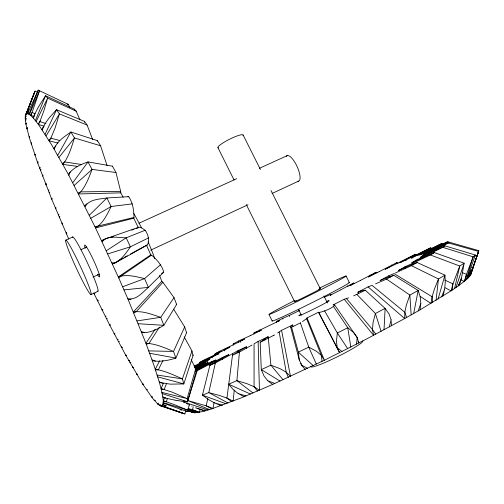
<?xml version="1.0" encoding="UTF-8"?>
<svg xmlns="http://www.w3.org/2000/svg" width="504" height="504" viewBox="0 0 504 504"><rect width="100%" height="100%" fill="white"/><g stroke="black" fill="none" stroke-linecap="round" stroke-linejoin="round"><path stroke-width="0.76" d="M254.022 334.032L254.022 332.879L279.827 320.55L277.899 321.25M358.88 293.221L357.871 292.213L368.065 286.889L372.028 285.327L404.838 312.291L404.693 318.547L366.276 339.161L324.381 360.253L272.651 384.445L241.233 397.889L211.901 408.801L206.186 405.846L207.768 398.651M246.387 348.321L246.456 346.815L238.115 350.582L232.691 353.619L226.945 398.116L231.657 401.682M384.023 329.774L385.119 308.385L365.274 290.209L353.638 295.848M404.844 312.14L406.4 304.914L409.846 295.079L418.188 290.474L420.273 297.064L420.821 303.169M251.294 345.454L239.438 352.05L236.893 380.633L252.97 392.975M240.389 342.235L240.509 340.893L244.528 339.104L233.321 344.799M162.956 404.504L163.258 401.134M234.24 390.083L233.157 401.115L226.945 398.116M237.964 352.113L238.115 350.582M238.524 342.222L238.65 340.988L250.154 335.721M356.498 344.188L357.197 337.592L355.723 335.456M368.065 286.889L404.693 318.547L420.084 309.834L420.809 303.32L418.226 310.886M436.073 300.327L438.461 278.964L444.95 275.152L445.271 282.341L444.648 288.975M444.944 280.079L452.926 283.916L452.12 290.165L420.084 309.834M233.113 345.12L233.276 343.854L238.65 340.988M134.001 217.337C134.007 210.388 132.728 202.633 128.709 196.661L106.88 197.977C99.54 199.162 88.647 199.282 85.145 206.791M173.924 399.937L166.125 398.204L162.811 396.843L163.29 400.787L173.351 404.239L187.834 410.168L187.482 411.636L163.082 403.112M384.842 278.529L380.035 280.539L388.641 275.89L394.021 273.565L432.117 296.755L430.989 303.44L420.109 296.358M224.689 350.872L224.954 349.423L229.918 347.117L218.994 352.787L218.679 354.281M222.529 359.333L222.781 357.966L228.791 354.677L222.484 357.361L216.096 360.795L215.794 362.168M214.036 402.595L212.94 408.492L206.186 405.846M222.251 358.602L222.484 357.361M413.696 313.45L418.188 290.474L393.725 275.253L384.962 278.479M432.149 296.585L434.429 289.044L438.461 278.964L411.409 265.671L395.533 272.903M219.284 352.636L219.568 351.288L233.207 344.849M231.109 354.488L215.359 362.943L208.788 392.603L202.432 395.149L208.366 399.477L214.345 402.828M204.851 409.721L204.561 411.025L198.897 412.297L192.471 409.802L193.259 406.967M215.618 361.267L215.895 360.02L211.819 361.538L204.876 365.167L204.498 366.54M112.373 166.528L112.455 166.169L88.011 161.929C80.659 164.38 72.853 168.059 68.323 174.346L94.96 226.712M443.054 296.062L444.604 289.202L441.599 296.951M454.576 288.471L459.774 266.049L464.159 263.195L434.391 252.592L418.818 259.541M214.578 355.238L214.906 353.858L219.568 351.288M200.246 409.002L199.464 412.228L192.471 409.802M211.516 362.786L211.819 361.538M212.089 357.796L212.373 356.63L218.175 353.865L207.95 359.302L207.629 360.492M222.636 358.048L209.872 365.337L202.432 395.149L226.063 403.792M389.29 326.964L391.091 319.788L391.457 325.811M208.795 364.965L209.147 363.586L215.895 360.02M462.389 272.664L466.521 274.334L464.827 280.923L458.356 285.863L461.431 278.139L459.346 285.176L458.13 284.603M475.058 256.215L475.146 255.868M452.926 283.916L451.099 290.871L445.171 287.784M470.629 274.649L470.824 273.911M470.95 273.426L472.412 269.048M207.78 363.964L208.102 362.729L206.3 363.101L199.2 366.729L198.784 368.071M187.482 411.636L189.391 404.365M207.182 362.093L207.566 360.656L209.935 358.993L203.458 362.156L203.099 363.39M205.966 364.323L206.3 363.101M185.768 410.71L184.892 413.866L184.231 413.797L159.831 405.575L158.048 404.29L152.466 398.135L142.871 384.294L125.679 355.093L109.985 325.634L93.719 292.975M191.237 359.787L195.722 368.663L196.081 371.656L187.633 401.839L183.053 401.341M205.008 364.379L205.796 362.174L198.872 365.633L198.469 366.931M452.97 283.746L459.774 266.049L430.397 254.955L411.976 263.617M461.481 277.969L464.159 263.195L455.937 287.532M136.193 228.532L138.38 227.77L133.762 218.219L133.982 217.432L95.004 226.794L118.799 278.063L120.998 276.11L151.496 255.163L150.778 254.885L146.462 245.183L145.114 245.927M195.722 368.663L187.142 398.601L187.633 401.839L162.124 393.567M438.058 299.118L444.95 275.152L417.136 262.502L404.491 267.807M200.624 367.737L201.027 366.383L208.102 362.729M200.485 365.224L200.863 363.964L207.566 360.656M466.112 279.777L473.136 256.832L475.366 255.011L444.994 245.864L427.587 253.934M28.186 109.122L26.372 113.633L27.619 113.406L38.228 90.134L39.526 90.688L32.338 111.749M197.965 367.75L198.381 366.427L205.424 362.88M199.187 363.989L199.647 362.496L203.402 360.335L218.862 352.85M31.305 144.169L31.632 143.13M466.521 274.334L464.297 281.402L461.223 280.041M79.884 119.839L76.217 111.208L74.214 109.103L45.543 95.766C41.038 102.91 35.935 109.973 33.415 118.119L30.637 115.303L32.061 112.442M471.164 269.772L470.982 270.333M27.008 128.974L27.361 127.884M42.317 130.038C44.673 121.962 51.093 115.832 56.524 109.702L84.47 121.407L87.11 125.061L92.61 139.432M184.174 336.874L191.961 350.96L193.095 355.421L183.821 383.922L170.478 384.155L159.422 382.498L153.877 365.091L145.946 343.306L127.758 298.582C136.067 300.718 142.764 292.144 148.384 287.381L163.743 272.147C162.282 265.621 156.208 258.867 151.603 255.219M466.578 274.163L473.136 256.832L442.802 247.351L423.593 256.631M37.756 163.12L38.084 162.143M184.054 400.774L183.639 402.034L184.225 402.349M472.563 268.601L473.306 266.358L471.561 271.568M470.982 273.307L471.416 272.002M471.454 267.744L472.828 268.248L470.465 275.272L468.077 278.019L470.931 270.503L468.594 277.559L467.365 277.049M473.363 266.194L473.483 265.847M472.884 268.078L473.351 266.704M334.763 305.014C332.583 308.303 323.562 311.573 319.133 312.512M473.502 265.784L473.993 264.354M472.828 268.248L470.465 275.272L469.243 274.781M28.778 110.565L27.619 113.406L28.886 113.847M191.961 350.96L182.429 378.895L183.821 383.922L157.657 376.847M470.767 274.119L478.794 250.652L447.949 241.826L446.79 242.021L428.671 250.866M474.226 264.146L473.558 266.099M477.874 253.581L478.8 250.696L477.565 254.148M474.018 264.285L474.875 261.803M474.9 262.193L477.055 255.956M470.686 274.441L478.605 251.452L448.541 243.004L429.975 252.183M25.641 117.369L25.25 118.478L25.301 115.807L34.726 91.747L35.066 91.117L36.855 91.948M475.033 261.362L475.385 260.354M475.518 259.969L475.921 258.817M476.015 258.558L476.469 257.261M476.519 257.116L476.992 255.774M477.049 255.61L477.509 254.306M466.817 279.147L475.366 255.011M54.287 149.291C56.637 141.322 64.594 136.634 70.894 131.985L97.423 140.648L100.58 145.763L107.05 165.551M46.003 184.93L46.33 184.036M165.469 405.626L165.022 406.81L162.036 405.846L184.892 413.866L161.135 405.733M167.416 398.714L166.282 401.707L163.271 400.995L164.531 397.669M25.546 120.815L26.082 119.417M28.974 114.257L38.228 90.134L68.292 104.385L69.577 107.163M25.78 114.836L34.556 92.188M424.576 255.131L423.209 254.249L430.29 250.753L431.588 251.213M25.937 114.521L35.066 91.117L28.262 108.921M163.409 403.597L162.149 405.859L162.634 404.624M26.384 113.098L25.301 115.807L26.536 116.222M25.616 117.18L25.213 118.175L26.435 118.566M160.316 404.372L159.831 405.575L162.603 406.501M35.412 120.632L45.543 95.766L47.653 98.11L76.217 111.208M158.54 403.112L158.048 404.29L159.069 404.63M40.496 120.034L43.968 110.458L47.653 98.11L36.13 121.54M166.559 383.569L164.14 389.39L161.173 389.044M68.796 239.217L51.742 199.282L37.504 162.433L29.333 137.705L26.277 125.754L25.975 124.217L26.372 123.272M29.408 114.528L39.526 90.688M173.622 309.141L184.672 326.932L186.575 332.716L175.852 358.092C168.342 360.486 160.077 362.13 152.347 360.7M40.314 120.469L40.15 120.859M68.828 175.304L70.226 172.034M55.673 208.788L56.02 207.982M163.435 383.147L161.078 388.609L162.786 396.711M26.888 128.507L27.285 127.594M40.112 120.941L39.885 121.439M33.157 117.797L34.429 114.912M184.672 326.932L173.546 351.427L175.852 358.092L149.606 353.254M45.083 134.354L56.524 109.702L59.409 113.898L87.11 125.061M29.333 137.705L29.73 136.849M68.323 174.346L51.799 145.07L38.443 124.45L39.835 121.552L45.858 123.575M31.109 143.577L31.513 142.758M25.943 123.927L26.353 123.089M163.006 360.373L158.363 369.804L155.497 369.936M25.458 115.485L26.265 113.86M353.575 283.084L352.094 284.369M41.964 129.484L43.401 126.662M159.598 360.839L155.289 369.274C164.846 370.711 173.678 375.02 182.429 378.895L157.097 375.045M39.715 168.393L40.257 167.341M66.446 233.938L66.887 233.119M50.929 138.002L55.112 127.947L59.409 113.898L46.078 135.91M34.99 155.308L35.4 154.558M50.879 138.096L49.266 140.887L57.935 143.023M57.714 155.314L70.894 131.985L74.453 137.957L100.58 145.763M37.504 162.433L37.92 161.715M162.968 282.429L174.037 297.625L176.639 304.454L163.857 325.313C157.305 329.427 149.606 333.144 141.8 332.621M48.327 190.745L48.901 189.832M53.846 148.523L55.497 145.889M159.384 327.14L148.97 343.476L146.267 344.182M29.213 137.258L29.654 136.571M39.816 121.596L38.178 124.116L38.443 124.45L44.163 126.233M155.188 329.257L145.946 343.306C155.648 343.589 164.701 347.861 173.546 351.427L148.737 350.885M42.582 176.123L43.016 175.474M174.037 297.625L160.719 317.331L137.044 320.909M138.487 227.606L138.732 227.26L104.108 239.318L101.657 240.685L103.471 240.049M307.056 317.917L306.545 318.641L321.401 355.509L324.381 360.253L307.056 317.917L318.56 312.209L339.658 352.712L318.56 312.209M45.7 184.174L46.141 183.563M40.408 170.257L41.026 169.413M72.746 182.763L88.011 161.929L92.056 169.407C89.195 177.15 85.882 185.68 80.741 191.879L120.639 191.337L120.79 192.849L123.096 197.196M102.192 241.838C107.396 234.669 118.679 237.888 126.214 237.812L145.127 230.259C148.151 233.875 150.016 241.624 147.212 245.12M58.949 157.475L74.453 137.957C71.511 147.036 68.79 156.87 62.887 164.392L77.559 166.396M58.281 214.943L58.899 214.175M163.706 272.198L161.538 273.533M51.742 199.282L52.208 198.74M298.494 310.521L299.13 309.954M34.801 154.741L35.286 154.199M448.541 243.004L448.982 242.386L430.8 251.055M48.894 140.314L50.835 138.178L59.648 140.484M159.522 275.537L161.841 281.289L133.396 311.913C142.783 310.64 151.988 314.452 160.719 317.331L163.857 325.313L138.19 323.732M55.333 207.988L55.812 207.484M49.153 192.805L49.814 192.118M267.63 380.614L264.014 375.99L261.293 369.627L260.196 342.329L264.682 338.89M89.315 215.258L106.88 197.977L111.145 206.514C107.232 214.282 103.068 223.423 95.546 227.896L133.762 218.219M74.151 185.434L92.056 169.407L115.964 172.507L120.626 191.218M464.946 280.822L467.964 278.12M306.382 318.799L302.494 321.552M62.131 224.022L62.71 223.518M160.581 264.695L144.598 278.586L122.611 286.795M84.603 205.701L86.795 203.811M429.502 252.416L422.257 255.912L420.223 257.45L421.413 257.941M291.066 326.22L292.648 324.973L293.019 326.309M331.286 294.481L330.366 295.205L340.471 290.008M66.081 233.119L66.679 232.659M42.336 175.455L42.865 175.058M59.207 217.129L59.926 216.6M377.08 272.916L376.097 272.242L371.555 275.171M62.433 163.598L64.695 161.954L81.339 164.468M102.281 310.426L102.879 309.992M444.994 245.864L442.802 247.351M452.22 290.096L458.256 285.925M292.648 324.973L281.56 330.334L279.166 331.972L286.222 372.273L288.288 377.351M150.778 254.885L118.308 276.929C126.838 273.918 136.143 276.683 144.598 278.586L148.384 287.381L123.965 289.901M279.09 332.023L277.666 332.93M106.331 250.746L126.214 237.812L130.385 246.809C125.792 253.543 120.387 261.444 112.474 263.983L114.71 262.742M340.641 289.894L353.619 282.946L354.406 283.695M290.758 327.121L291.602 327.222L300.51 322.844M424.538 257.349L423.209 256.807L416.191 260.108L411.844 262.773L413.003 263.321M268.26 338.178L268.122 336.741L264.764 338.839L264.852 340.099M351.893 284.495L349.864 285.762L360.694 280.3M398.078 263.201L396.686 262.723M396.535 262.811L396.157 263.038M434.391 252.592L430.397 254.955M268.122 336.741L258.136 341.429L254.066 343.854L254.073 386.757L257.544 391.047M274.428 334.889L274.113 335.078M273.899 335.204L273.47 335.456M273.363 335.525L260.196 342.329M360.757 280.262L376.097 272.242M90.808 218.282L111.145 206.514L132.35 203.868M241.466 349.675L232.432 355.27L239.438 352.05M241.586 349.606L246.456 346.815M371.454 275.228L368.336 277.011L379.588 271.442M413.211 264.833L411.314 263.92L404.901 266.837L398.305 270.56L404.315 267.882L405.544 268.531M252.025 345.038L251.66 345.246M416.657 254.892L415.302 254.337L406.81 259.037M417.136 262.502L411.409 265.671M379.676 271.391L396.9 262.59M116.928 261.519L120.229 259.692M121.325 259.087L122.951 258.187M124.034 257.582L127.266 255.799M130.46 254.035L144.44 246.298M195.848 370.824L208.977 363.68M232.394 353.783L231.752 354.136M389.327 266.981L385.169 269.256L396.509 263.756M431.525 248.207L430.504 247.861L417.904 254.564M133.812 312.946L136.282 311.617L162.868 282.322L161.841 281.289M396.623 263.693L415.302 254.337M215.435 361.147L197.253 370.642L187.639 400.686M393.725 275.253L386.511 279.09L375.511 283.884M195.25 369.401L200.85 366.471M443.35 244.056L441.674 243.564L426.504 251.414M410.911 257.481L430.504 247.861M204.341 365.45L195.773 369.841M194.953 368.172L198.204 366.515M289.151 315.466L276.444 321.281L276.62 322.333M447.949 241.826L430.599 250.601M375.789 334.165L372.532 329.647L346.481 298.576L344.232 299.237L333.043 304.933L334.461 304.693L351.332 329.106M421.861 253.084L441.674 243.564M198.853 366.906L195.287 368.701M194.487 367.158L200.699 364.046M194.122 366.125L207.793 359.371M138.871 227.153L141.233 227.619L145.127 230.259M198.437 365.847L194.764 367.662M324.135 297.316L331.229 294.172M148.648 237.844L130.385 246.809L107.806 253.922M423.398 254.671L430.586 251.162L431.909 251.628M202.772 362.489L194.342 366.521M420.223 257.45L427.411 254.016L428.746 254.526M90.985 294.582A30.032 2.23 65.1 0 0 73.912 253.096A30.032 2.23 65.1 0 0 70.22 254.299A30.032 2.23 65.1 0 0 90.985 294.582L97.87 291.325M211.466 357.065L199.647 362.496M92.963 277.087L99.345 274.113M150.665 250.167L247.981 204.731M272.128 193.454L298.412 181.188M411.844 262.773L418.648 259.617M51.452 198.544L52.019 198.28M81.043 249.631L86.732 247.042M138.959 223.228L236.678 178.681M259.503 168.273L287.324 155.591M224.475 349.644L224.154 349.789M65.829 240.068L72.79 236.93M221.004 351.206L215.857 353.449M215.359 362.943L209.872 365.337M114.383 334.089L114.962 333.837M250.242 335.683L261.368 330.139L258.369 331.393M238.058 393.448L233.182 389.548L228.69 384.224L236.893 380.633L247.01 383.695L253.934 386.675M78.12 192.975L80.722 191.898L78.637 193.958L120.79 192.849M258.287 331.43L254.054 332.873M196.755 370.843L195.785 371.228M233.913 343.615L233.276 343.854M348.592 297.826L346.588 298.544M357.871 292.213L361.11 291.035M111.806 237.113L113.57 236.496M131.79 230.082L134.001 229.307M361.185 291.01L365.224 290.203M185.441 401.442L183.639 402.034L208.02 409.979M205.663 410.691L211.8 408.832M277.559 321.357L276.816 321.514M127.877 196.818L128.709 196.661M61.797 223.241L62.528 223.077M105.254 316.304L106.13 316.115M126.025 355.704L126.674 355.572M97.518 300.825L98.261 300.68M128.243 299.697L131.072 299.225M298.488 310.773L299.307 310.634L289.309 315.416L289.611 316.499M101.896 309.67L102.665 309.563M194.922 412.782L195.464 412.713L187.916 410.42L194.922 412.782L193.221 412.612L187.16 410.584M195.678 412.688L198.677 412.329M94.116 293.807L95.029 293.719M117.262 339.494L118.22 339.45M109.715 325.105L110.407 325.08M136.836 374.497L137.56 374.491M146.462 245.183L147.048 245.177L115.082 262.962L111.938 262.83M114.011 333.396L114.729 333.402M106.319 318.408L107.314 318.452M128.715 360.448L129.761 360.543M121.577 347.615L122.333 347.678M160.253 405.626L161.708 405.802M125.679 355.093L126.46 355.188M182.606 401.285L181.49 401.14M181.037 401.083L179.141 400.806M146.399 389.661L147.212 389.781M178.737 400.749L177.931 400.623M118.289 341.435L119.366 341.599M177.528 400.56L176.917 400.459M176.564 400.403L175.682 400.252M175.329 400.189L174.258 399.993M132.766 367.605L133.585 367.762M136.527 374L137.371 374.182M97.127 300.019L98.041 300.226M186.99 411.522L186.499 411.409M186.007 411.289L185.51 411.176M129.679 362.156L130.838 362.433M161.879 392.389L187.142 398.601L171.877 392.036L161.078 388.609L159.422 382.498M181.503 410.187L181.056 410.073M180.375 409.903L179.922 409.784M142.871 384.294L143.76 384.527M154.262 400.321L155.169 400.554M222.51 405.134L214.502 402.898L221.054 405.682M146.141 389.296L147.055 389.554M162.899 397.259L165.923 398.147M141.391 331.607L144.78 332.634M151.458 396.818L152.41 397.108M163.132 402.557L187.834 410.168M109.324 324.337L110.162 324.601M188.276 408.454L192.295 409.746M245.927 395.949L238.197 393.529L244.068 396.73M187.142 410.552L192.818 412.48M166.32 405.947L165.992 405.84M187.753 409.676L196.793 412.555M154.073 400.119L155.049 400.428M165.967 405.833L162.943 404.643L165.835 405.789M33.995 116.5L30.801 115.403L32.023 112.524L35.059 113.608M27.689 113.954L26.429 113.52L27.556 110.716L28.753 111.145M160.82 405.695L183.809 413.69M187.664 408.996L197.543 412.461M429.767 251.408L428.501 250.954L421.634 254.381L419.397 254.999L426.031 251.654L427.266 252.107M121.199 346.903L122.1 347.237M206.016 405.783L187.923 400.592L209.399 409.557M152.038 359.85L155.408 361.116M197.474 408.454L196.339 408.013M157.847 404.082L158.943 404.498M422.856 253.638L421.672 253.178L411.365 257.935L417.325 254.867L418.465 255.326M423.209 254.249L424.658 254.81M274.812 383.468L267.744 380.709L272.651 384.445M422.257 255.912L423.442 256.385M196.188 407.956L195.647 407.736M132.407 366.981L133.365 367.366M159.226 381.856L162.496 383.21M151.187 396.44L152.246 396.875M142.55 383.777L143.558 384.199M176.639 304.454L176.161 304.233M412.209 258.187L410.773 257.557L399.735 262.792L404.851 260.083L406.218 260.738M416.191 260.108L417.362 260.631M228.69 384.224L250.444 394.04M226.787 398.04L219.278 395.407L208.788 392.603L228.054 403.043M192.144 406.224L191.797 406.066M189.536 405.021L189.151 404.838M188.263 404.41L187.557 404.057M186.858 403.71L186.304 403.433M404.901 266.837L406.022 267.416M68.292 104.385L67.07 104.101M300.995 363.201L301.505 365.098L307.547 368.342M391.514 265.06L392.641 265.69M280.067 381.081L261.293 369.627L270.906 365.173L280.117 368.707L286.108 372.179M27.966 113.62L30.53 115.233M388.641 275.89L390.556 277.137M254.073 386.757L259.44 390.247L258.136 341.429M386.511 279.09L409.846 295.079L411.163 314.887M370.194 275.033L371.12 275.726M337.271 347.672L342.002 351.521M313.204 365.62L298.343 352.164L291.602 327.222M286.222 372.273L290.48 376.356L281.56 330.334M186.575 332.716L186.241 332.375M356.971 294.493L375.398 313.494L381.087 331.342M347.376 285.957L348.119 286.726M301.505 365.098L305.216 369.464M282.996 379.751L270.906 365.173L268.361 338.449M344.232 299.237L373.596 335.336L372.532 329.647M33.491 118.22L38.096 124.009M301.423 364.984L299.219 359.579L298.343 352.164L308.75 347.124L316.455 351.25L321.325 355.396M193.095 355.421L192.698 354.885M330.133 294.361L330.731 295.193M351.697 329.629L352.787 331.21M353.153 331.739L355.351 334.921M357.998 341.756L358.835 343.004L357.197 337.592M333.465 306.457L347.766 327.726L353.726 332.64L357.153 337.466M347.678 348.648L337.327 332.993L324.608 310.905M195.64 370.969L196.081 371.656M112.455 166.169L115.964 172.507M346.097 276.072L349.385 282.561M243.142 135.066L260.411 169.464M270.988 190.525L320.323 288.798M323.927 295.968L327.442 302.98M217.942 147.666L234.045 179.997M246.305 204.605L294.626 301.606M298.551 309.488L301.348 315.101M268.934 314.408L272.141 320.897M316.361 364.109L308.75 347.124L300.403 322.913M118.837 278.151L127.72 298.494M337.207 347.521L336.445 341.372L337.327 332.993L347.766 327.726L350.834 347.054M404.838 312.291L406.589 317.47M74.542 110.162L74.214 109.103M290.594 326.894L299.521 360.732M84.685 122.302L84.47 121.407M282.668 318.1L282.895 319.12M25.263 118.572L25.975 124.217M372.513 329.477L373.042 322.661L375.398 313.494L385.119 308.385L389.138 314.149L391.079 319.649M97.474 141.139L97.423 140.648M321.401 355.509L322.031 361.381M432.117 296.755L432.482 302.526M259.913 329.811L259.957 330.933M133.787 213.614A44.188 6.451 65.2 0 1 141.548 227.915M148.138 241.958A44.188 6.451 65.2 0 1 154.772 258.634M72.507 237.378A29.963 2.463 65.1 0 1 87.86 263.806A29.963 2.463 65.1 0 1 97.209 290.997M286.335 156.385A13.98 4.549 65.3 0 1 296.957 166.232A13.98 4.549 65.3 0 1 297.946 181.207M85.239 248.239A17.558 1.588 65.1 0 1 88.288 249.864A17.558 1.588 65.1 0 1 98.059 270.906A17.558 1.588 65.1 0 1 97.493 274.623M348.875 282.511A43.155 1.417 -26.5 0 1 311.579 302.904A43.155 1.417 -26.5 0 1 272.425 320.601M319.561 288.099A43.123 1.077 -26.5 0 1 338.864 280.331A43.123 1.077 -26.5 0 1 276.601 311.346A43.123 1.077 -26.5 0 1 294.79 300.441M362.691 340.937A28.936 2.804 -26.4 0 1 336.981 356.971A28.936 2.804 -26.4 0 1 310.981 366.376M218.415 147.937A14.093 2.312 -26.6 0 1 229.503 139.262A14.093 2.312 -26.6 0 1 243.067 135.589M318.799 289.384A14.358 0.359 -26.5 0 1 307.427 295.634A14.358 0.359 -26.5 0 1 296.213 300.623M326.453 301.524A16.903 0.687 -26.5 0 1 324.362 303.559A16.903 0.687 -26.5 0 1 304.75 313.356A16.903 0.687 -26.5 0 1 300.661 314.414M205.569 410.722L204.561 411.025L197.637 408.517L205.569 410.722"/></g></svg>
